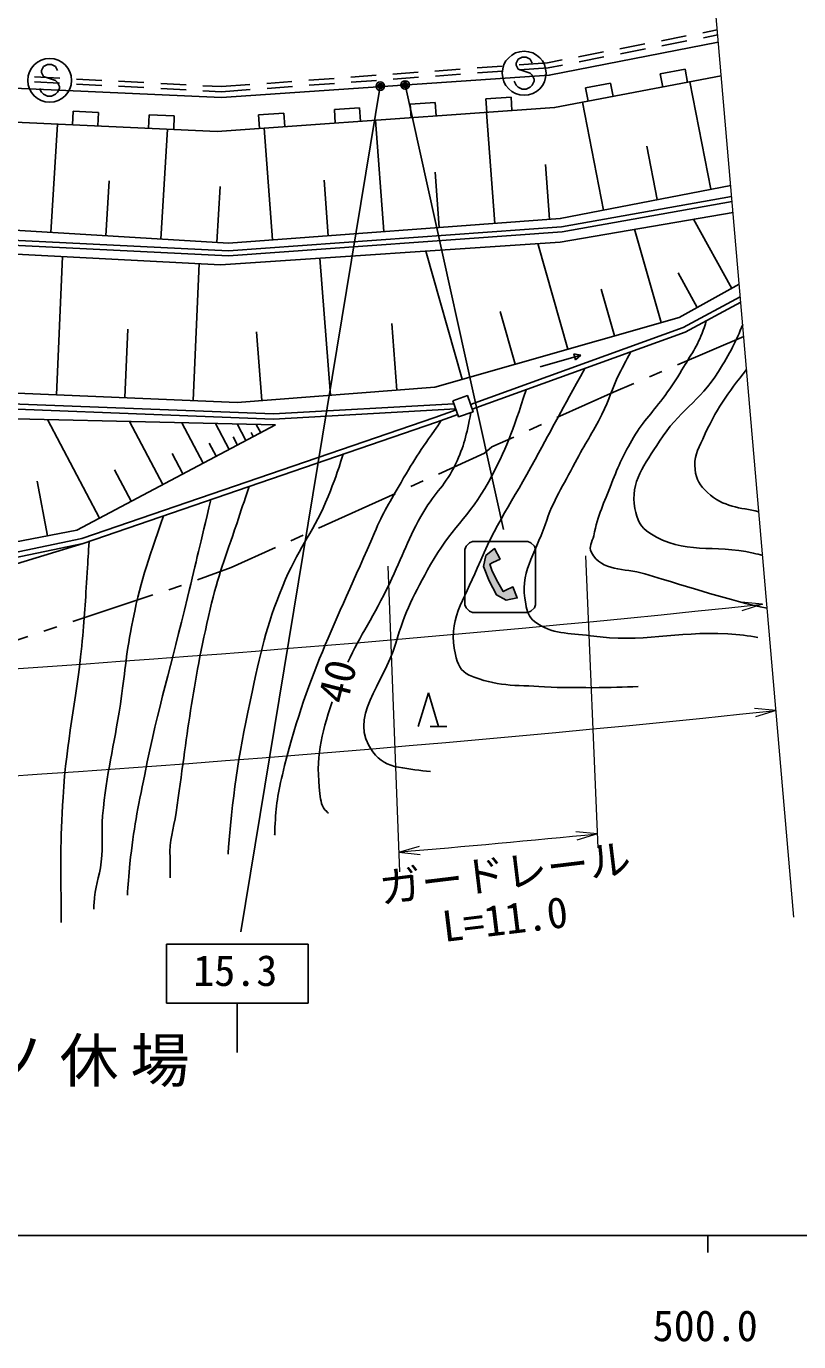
# Model space of a CAD drawing. Units: millimetres, scale not verified. Extents: x 40000 to 680000, y 20000 to 380000.
# Drawn here: x 527596 to 573385, y 198715 to 276646 of the extents above; entities that cross this region are included whole.
import ezdxf
from ezdxf.enums import TextEntityAlignment as Align

# ---------------------------------------------------------------- set-up
doc = ezdxf.new("R2010")
doc.units = ezdxf.units.MM
doc.header["$LTSCALE"] = 1000
doc.header["$PDMODE"] = 32
doc.header["$PDSIZE"] = 500
for name, color, linetype, lineweight in [('M-BGD', 7, 'Continuous', 25), ('M-BGD-HTXT', 7, 'Continuous', 13), ('M-BMK-ROW', 30, 'Continuous', 25), ('M-STR-HTXT', 7, 'Continuous', 13), ('M-STR-STRC', 7, 'Continuous', 25), ('M-TTL-BAND', 7, 'Continuous', 25)]:
    doc.layers.add(name, color=color, linetype=linetype, lineweight=lineweight)
doc.layers.add('M-BMK-HTXT', color=7, linetype='Continuous')
doc.styles.add('ＭＳ ゴシック', font='')
doc.styles.get('ＭＳ ゴシック').set_extended_font_data('MS Gothic')

msp = doc.modelspace()

# ---------------------------------------------------------------- hatches: boundary and pattern name
at = {"layer": 'M-STR-STRC'}
msp.add_hatch(color=256, dxfattribs=at).paths.add_polyline_path([(556049, 242649), (556698, 242777), (556447, 243428), (556021, 243234), (555870, 243151), (555546, 243711), (555219, 244370), (555082, 244788), (555261, 244888), (555686, 245084), (555356, 245700), (554836, 245290), (554695, 244649), (555038, 243784), (555471, 242960)])

# ---------------------------------------------------------------- linework, layer by layer
at = {"layer": 'M-BGD'}
for p, q in [((565245, 275792), (566717, 276077)), ((567699, 276267), (568556, 276433)), ((567732, 275968), (568582, 276132)), ((560336, 274842), (561808, 275127)), ((562790, 275317), (564263, 275602)), ((562823, 275018), (564296, 275303)), ((565277, 275493), (566750, 275778)), ((556811, 274363), (558497, 274487)), ((558497, 274487), (559354, 274653)), ((558536, 274189), (559387, 274353)), ((560368, 274543), (561841, 274828)), ((528078, 273652), (529576, 273574)), ((544344, 273449), (545840, 273559)), ((546837, 273632), (548333, 273742)), ((549331, 273815), (550827, 273925)), ((549352, 273516), (550848, 273625)), ((551824, 273998), (553320, 274107)), ((551845, 273698), (553341, 273808)), ((554317, 274180), (555813, 274290)), ((554339, 273881), (555835, 273991)), ((556832, 274064), (558536, 274189)), ((566649, 274112), (565176, 273832)), ((565176, 273832), (565325, 273046)), ((566798, 273326), (566649, 274112)), ((528076, 273352), (529574, 273273)), ((530573, 273221), (532071, 273142)), ((530575, 273521), (532073, 273443)), ((533069, 273090), (534567, 273011)), ((533072, 273390), (534569, 273311)), ((535566, 272959), (537064, 272880)), ((535568, 273259), (537066, 273180)), ((538063, 272828), (539170, 272769)), ((538065, 273128), (539167, 273070)), ((539167, 273070), (540853, 273194)), ((539170, 272769), (540875, 272894)), ((541851, 273267), (543347, 273376)), ((541872, 272967), (543368, 273077)), ((544365, 273150), (545861, 273260)), ((546859, 273333), (548355, 273443)), ((562228, 273272), (560755, 272993)), ((560755, 272993), (560904, 272207)), ((562377, 272487), (562228, 273272)), ((568172, 266994), (566935, 273352)), ((551843, 272132), (550346, 272027)), ((550346, 272027), (550403, 271229)), ((551899, 271334), (551843, 272132)), ((556332, 272449), (554835, 272343)), ((554835, 272343), (554892, 271545)), ((556388, 271651), (556332, 272449)), ((561815, 265757), (560572, 272144)), ((530379, 271610), (530342, 270811)), ((531877, 271541), (530379, 271610)), ((531840, 270742), (531877, 271541)), ((534874, 271404), (534837, 270605)), ((536372, 271335), (534874, 271404)), ((536336, 270536), (536372, 271335)), ((542865, 271499), (541369, 271394)), ((541369, 271394), (541425, 270596)), ((542921, 270701), (542865, 271499)), ((547354, 271816), (545858, 271710)), ((545858, 271710), (545914, 270912)), ((547410, 271018), (547354, 271816)), ((555367, 264970), (554879, 271544)), ((529055, 264432), (529442, 270852)), ((535569, 264040), (535961, 270553)), ((542195, 263993), (541704, 270615)), ((548793, 264482), (548304, 271081)), ((564994, 266376), (564375, 269554)), ((558611, 265211), (558371, 268455)), ((532312, 264236), (532508, 267492)), ((545494, 264238), (545249, 267537)), ((552080, 264726), (551836, 268013)), ((538883, 263840), (539083, 267155)), ((569419, 261120), (567156, 265216)), ((565227, 259092), (563652, 264619)), ((559700, 257518), (557916, 263778)), ((529388, 254817), (529733, 263007)), ((545621, 254793), (544995, 262912)), ((553439, 255734), (551275, 263333)), ((537497, 254476), (537838, 262585)), ((567371, 259989), (566240, 262037)), ((562463, 258305), (561676, 261068)), ((556569, 256626), (555678, 259756)), ((549560, 255097), (549256, 259035)), ((533442, 254647), (533613, 258701)), ((541562, 254480), (541249, 258540)), ((560049, 257246), (560462, 257172)), ((560155, 256886), (560049, 257246)), ((558063, 256467), (560462, 257172)), ((560462, 257172), (560155, 256886)), ((531946, 247515), (528863, 253342)), ((535685, 249494), (533707, 253232)), ((538084, 250763), (536814, 253162)), ((539623, 251577), (538808, 253116)), ((540610, 252100), (540088, 253087)), ((541052, 252334), (540922, 252581)), ((541494, 252568), (541233, 253061)), ((538853, 251170), (538446, 251940)), ((540117, 251839), (539855, 252332)), ((536884, 250128), (536250, 251328)), ((533816, 248504), (532826, 250374)), ((528860, 246465), (528241, 249702)), ((523159, 243621), (530977, 246009)), ((550834, 235162), (551434, 237162)), ((551434, 237162), (552034, 235162)), ((551534, 235162), (552534, 235162))]:
    msp.add_line(p, q, dxfattribs=at)
for points in [[(432731, 273886), (478855, 273159), (518491, 273353), (539174, 272438), (558602, 273747), (568620, 275697)], [(568792, 273704), (558910, 271828), (538903, 270418), (518785, 271342), (503284, 271291)], [(473942, 264166), (478861, 264086), (503129, 264267), (519119, 264352), (539585, 263349), (559320, 264767), (569409, 266567)], [(569352, 267224), (559254, 265259), (539576, 263798), (519057, 265034), (503166, 264825)], [(444778, 264343), (478860, 263786), (503131, 263967), (519112, 264052), (539589, 263049), (559357, 264469), (569435, 266267)], [(569492, 265614), (559243, 263867), (539115, 262518), (519017, 263565), (493741, 263236)], [(493858, 254602), (520040, 255211), (540093, 254367), (551808, 255270), (566299, 259397), (569859, 261364)], [(553935, 254237), (566534, 258798), (569923, 260627)], [(554034, 253954), (566657, 258523), (569951, 260301)], [(453012, 254161), (473089, 253784), (493801, 253844), (519917, 254237), (542249, 253380), (553050, 253988)], [(453018, 254461), (473092, 254084), (493798, 254144), (519921, 254537), (542246, 253680), (552946, 254282)], [(452805, 253457), (473467, 253058), (520084, 253542), (542378, 253035)], [(542378, 253035), (530584, 246794), (522059, 245164), (478295, 244399), (468668, 245573), (452805, 253457)], [(478342, 243862), (522192, 244487), (530897, 246299), (551808, 253467), (553072, 253925)], [(478346, 243562), (522225, 244187), (530977, 246009), (551908, 253184), (553172, 253642)]]:
    msp.add_lwpolyline(points, dxfattribs=at)
msp.add_lwpolyline([(552882, 254463), (553218, 253511), (554083, 253815), (553748, 254768)], close=True, dxfattribs=at)
for points, knots in [([(567900, 259194), (567834, 258935), (567798, 258856), (567724, 258642), (567379, 257657), (566983, 257191), (566465, 256285), (566115, 255672), (565867, 255360), (565461, 254782), (564762, 253787), (564208, 253340), (563595, 252288), (563002, 251271), (562719, 250667), (562290, 249569), (561823, 248374), (561497, 247715), (561232, 246459), (561152, 246080), (560904, 245814), (561094, 245476), (561750, 244314), (562985, 244579), (564265, 244203), (567087, 243374), (569244, 242629), (571519, 242168)], [0, 0, 0, 0, 1, 1, 1, 2, 2, 2, 3, 3, 3, 4, 4, 4, 5, 5, 5, 6, 6, 6, 7, 7, 7, 8, 8, 8, 9, 9, 9, 9]), ([(570066, 258977), (569676, 257999), (569317, 257290), (568628, 256186), (567511, 254395), (566251, 253855), (565133, 252065), (564253, 250657), (563384, 249705), (563679, 248071), (563797, 247414), (564003, 246970), (564565, 246611), (566619, 245299), (568315, 245975), (570692, 245435), (570882, 245392), (571068, 245346), (571249, 245297)], [0, 0, 0, 0, 1, 1, 1, 2, 2, 2, 3, 3, 3, 4, 4, 4, 5, 5, 5, 6, 6, 6, 6]), ([(570970, 240434), (570421, 240534), (569834, 240613), (569178, 240649), (566005, 240821), (564188, 240085), (561044, 240540), (559718, 240732), (558787, 240576), (557721, 241387), (557361, 241660), (557297, 241979), (557201, 242421), (556801, 244266), (557746, 245327), (558349, 247116), (558861, 248634), (559395, 249387), (560139, 250806), (560730, 251934), (561150, 252519), (561724, 253656), (562183, 254567), (562294, 255145), (562749, 256057), (563007, 256573), (563097, 256751), (563443, 257360)], [0, 0, 0, 0, 1, 1, 1, 2, 2, 2, 3, 3, 3, 4, 4, 4, 5, 5, 5, 6, 6, 6, 7, 7, 7, 8, 8, 8, 9, 9, 9, 9]), ([(563861, 237529), (563008, 237513), (562240, 237458), (561172, 237463), (560053, 237469), (559424, 237448), (558308, 237518), (556552, 237629), (555472, 237511), (553858, 238210), (553331, 238438), (553165, 238868), (553033, 239427), (552557, 241435), (553542, 242642), (554332, 244548), (555423, 247180), (556405, 248479), (557762, 250984), (558905, 253094), (559271, 253761), (560716, 256372)], [0, 0, 0, 0, 1, 1, 1, 2, 2, 2, 3, 3, 3, 4, 4, 4, 5, 5, 5, 6, 6, 6, 7, 7, 7, 7]), ([(570295, 256321), (569173, 254896), (568487, 253948), (567692, 252193), (567393, 251533), (567153, 251114), (567238, 250394), (567310, 249791), (567525, 249435), (567973, 249025), (568933, 248145), (569887, 248144), (571025, 247885)], [0, 0, 0, 0, 1, 1, 1, 2, 2, 2, 3, 3, 3, 4, 4, 4, 4]), ([(551551, 232500), (550955, 232548), (550331, 232628), (549665, 232748), (548982, 232871), (548557, 233104), (548140, 233659), (546597, 235711), (548787, 237623), (549497, 240090), (550048, 242005), (550593, 243013), (551559, 244756), (552690, 246794), (553876, 247591), (554992, 249638), (556098, 251665), (556390, 252550), (557227, 255110)], [0, 0, 0, 0, 1, 1, 1, 2, 2, 2, 3, 3, 3, 4, 4, 4, 5, 5, 5, 6, 6, 6, 6]), ([(542319, 228728), (542324, 228801), (542328, 228877), (542330, 228955), (542372, 230275), (542473, 231022), (542780, 232307), (544174, 238132), (545884, 241129), (548235, 246638), (548753, 247852), (549154, 248482), (549813, 249627), (550664, 251106), (551017, 251587), (552196, 253289)], [0, 0, 0, 0, 1, 1, 1, 2, 2, 2, 3, 3, 3, 4, 4, 4, 5, 5, 5, 5]), ([(553950, 253768), (553677, 252368), (553564, 251835), (553040, 250700), (552487, 249501), (551823, 249033), (551157, 247893), (550225, 246298), (549928, 245286), (549124, 243623), (548212, 241737), (547386, 240520), (546650, 238973)], [0, 0, 0, 0, 1, 1, 1, 2, 2, 2, 3, 3, 3, 4, 4, 4, 4]), ([(546376, 251288), (546010, 250104), (545869, 249756), (545488, 248795), (544694, 246791), (543824, 245864), (542969, 243885), (541906, 241420), (541568, 239924), (541003, 237300), (540230, 233710), (539894, 231664), (539590, 228004), (539578, 227865), (539567, 227730), (539556, 227599)], [0, 0, 0, 0, 1, 1, 1, 2, 2, 2, 3, 3, 3, 4, 4, 4, 5, 5, 5, 5]), ([(536125, 226197), (536139, 226586), (536140, 226982), (536118, 227388), (536062, 228443), (536328, 229023), (536478, 230070), (537155, 234789), (537419, 237464), (538494, 242108), (538962, 244125), (539416, 245205), (540068, 247169), (540363, 248057), (540469, 248379), (540818, 249382)], [0, 0, 0, 0, 1, 1, 1, 2, 2, 2, 3, 3, 3, 4, 4, 4, 5, 5, 5, 5]), ([(538538, 248601), (537887, 245869), (537703, 245101), (537152, 242806), (536169, 238709), (535445, 236452), (534615, 232320), (534203, 230274), (533959, 229124), (533742, 227048), (533666, 226318), (533614, 225734), (533587, 225160)], [0, 0, 0, 0, 1, 1, 1, 2, 2, 2, 3, 3, 3, 4, 4, 4, 4]), ([(535731, 247639), (534750, 244789), (534351, 243746), (533835, 241063), (533494, 239291), (533441, 238276), (533174, 236491), (532788, 233904), (532356, 232483), (532122, 229878), (532025, 228811), (532161, 228200), (532036, 227136), (531923, 226176), (531662, 225663), (531614, 224697), (531608, 224574), (531604, 224459), (531600, 224348)], [0, 0, 0, 0, 1, 1, 1, 2, 2, 2, 3, 3, 3, 4, 4, 4, 5, 5, 5, 6, 6, 6, 6]), ([(531320, 246126), (531280, 245413), (531257, 245058), (531208, 244287), (531100, 242584), (531053, 241628), (530882, 239930), (530529, 236421), (529998, 234489), (529773, 230970), (529605, 228333), (529644, 226848), (529666, 224206), (529667, 223981), (529669, 223766), (529672, 223560)], [0, 0, 0, 0, 1, 1, 1, 2, 2, 2, 3, 3, 3, 4, 4, 4, 5, 5, 5, 5]), ([(545723, 236629), (545064, 234630), (544727, 233320), (545007, 231184), (545064, 230744), (545074, 230415), (545405, 230119), (545440, 230088), (545474, 230059), (545509, 230031)], [0, 0, 0, 0, 1, 1, 1, 2, 2, 2, 3, 3, 3, 3])]:
    msp.add_open_spline(points, degree=3, knots=knots, dxfattribs=at)
at = {"layer": 'M-BGD-HTXT'}
msp.add_line((573102, 223861), (561723, 355449), dxfattribs=at)
at = {"layer": 'M-BMK-ROW'}
for p, q in [((566195, 256590), (570127, 258269)), ((564540, 255883), (565275, 256197)), ((559051, 253461), (562412, 254974)), ((562412, 254974), (563620, 255490)), ((557409, 252722), (558139, 253050)), ((554767, 251357), (555193, 251724)), ((555193, 251724), (556498, 252311)), ((552026, 250120), (554767, 251357)), ((550385, 249379), (551115, 249708)), ((544917, 246911), (549474, 248968)), ((543276, 246171), (544005, 246500)), ((539749, 244579), (542364, 245760)), ((537749, 243844), (539749, 244579)), ((536044, 243269), (536803, 243521)), ((530349, 241380), (535095, 242954)), ((528640, 240814), (529400, 241065)), ((522945, 238925), (527691, 240499))]:
    msp.add_line(p, q, dxfattribs=at)
at = {"layer": 'M-STR-HTXT'}
for p, q in [((560737, 245281), (561486, 227979)), ((549035, 244659), (549726, 226553)), ((571239, 242401), (569970, 242519)), ((571239, 242401), (570022, 242022)), ((572043, 236112), (570774, 236230)), ((572043, 236112), (570826, 235733)), ((561451, 228797), (560183, 228926)), ((561451, 228797), (560231, 228429)), ((549681, 227725), (550905, 228081)), ((549681, 227725), (550948, 227583))]:
    msp.add_line(p, q, dxfattribs=at)
for centre, start, end in [((448017, 1416051), 263.49548, 275.99355), ((448821, 1409762), 269.20518, 275.99355), ((448540, 1403484), 274.91659, 275.49041)]:
    msp.add_arc(centre, 1180101, start, end, dxfattribs=at)
at = {"layer": 'M-STR-STRC'}
for p, q in [((528860, 274389), (528624, 274271)), ((529096, 274389), (528860, 274389)), ((529333, 274271), (529096, 274389)), ((556756, 274695), (556638, 274459)), ((556638, 274459), (556638, 274341)), ((556638, 274341), (556756, 274104)), ((556993, 274813), (556756, 274695)), ((557229, 274813), (556993, 274813)), ((557465, 274695), (557229, 274813)), ((557583, 274459), (557465, 274695)), ((528624, 274271), (528505, 274035)), ((528505, 274035), (528505, 273916)), ((528505, 273916), (528624, 273680)), ((528624, 273680), (529333, 273444)), ((529451, 274035), (529333, 274271)), ((556756, 274104), (557465, 273868)), ((557465, 273868), (557583, 273750)), ((557583, 273750), (557702, 273513)), ((528505, 272735), (528387, 272971)), ((529333, 273444), (529451, 273326)), ((529451, 273326), (529569, 273089)), ((529569, 272971), (529451, 272735)), ((529569, 273089), (529569, 272971)), ((548579, 273102), (540322, 222992)), ((550054, 273171), (555889, 246836)), ((556638, 273159), (556520, 273395)), ((556756, 273041), (556638, 273159)), ((556993, 272922), (556756, 273041)), ((557229, 272922), (556993, 272922)), ((557465, 273041), (557229, 272922)), ((557583, 273159), (557465, 273041)), ((557702, 273395), (557583, 273159)), ((557702, 273513), (557702, 273395)), ((528624, 272616), (528505, 272735)), ((528860, 272498), (528624, 272616)), ((529096, 272498), (528860, 272498)), ((529333, 272616), (529096, 272498)), ((529451, 272735), (529333, 272616)), ((553592, 245654), (553669, 245838)), ((553592, 242377), (553592, 245654)), ((553669, 245838), (553869, 246039)), ((553869, 246039), (554054, 246115)), ((554054, 246115), (557331, 246115)), ((554836, 245290), (555356, 245700)), ((555356, 245700), (555686, 245084)), ((557331, 246115), (557515, 246039)), ((557716, 245838), (557515, 246039)), ((557792, 245654), (557716, 245838)), ((557792, 245654), (557792, 242377)), ((554695, 244649), (554836, 245290)), ((555082, 244788), (555261, 244888)), ((555219, 244370), (555082, 244788)), ((555686, 245084), (555261, 244888)), ((555038, 243784), (554695, 244649)), ((555219, 244370), (555546, 243711)), ((555038, 243784), (555471, 242960)), ((555546, 243711), (555870, 243151)), ((555870, 243151), (556021, 243234)), ((556447, 243428), (556021, 243234)), ((556698, 242777), (556447, 243428)), ((553669, 242192), (553592, 242377)), ((555471, 242960), (556049, 242649)), ((556049, 242649), (556698, 242777)), ((557716, 242192), (557792, 242377)), ((553869, 241992), (553669, 242192)), ((554054, 241915), (553869, 241992)), ((557331, 241915), (554054, 241915)), ((557331, 241915), (557515, 241992)), ((557515, 241992), (557716, 242192)), ((535903, 222276), (544303, 222276)), ((535903, 218776), (535903, 222276)), ((544303, 218776), (544303, 222276)), ((544303, 218776), (535903, 218776)), ((540103, 218776), (540103, 215845))]:
    msp.add_line(p, q, dxfattribs=at)
msp.add_lwpolyline([(556049, 242649), (556698, 242777), (556447, 243428), (556021, 243234), (555870, 243151), (555546, 243711), (555219, 244370), (555082, 244788), (555261, 244888), (555686, 245084), (555356, 245700), (554836, 245290), (554695, 244649), (555038, 243784), (555471, 242960)], close=True, dxfattribs=at)
for centre, radius in [((557111, 273868), 1300), ((528978, 273444), 1300), ((548579, 273102), 150), ((548579, 273102), 120), ((548579, 273102), 90), ((548579, 273102), 60), ((548579, 273102), 30), ((550054, 273171), 150), ((550054, 273171), 120), ((550054, 273171), 90), ((550054, 273171), 60), ((550054, 273171), 30)]:
    msp.add_circle(centre, radius, dxfattribs=at)
for p in [(548579, 273102), (550054, 273171)]:
    msp.add_point(p, dxfattribs=at)
at = {"layer": 'M-TTL-BAND'}
for p, q in [((40000, 205000), (579000, 205000)), ((568000, 205000), (568000, 204000))]:
    msp.add_line(p, q, dxfattribs=at)

# ---------------------------------------------------------------- texts
at = {"layer": 'M-BGD', "style": 'ＭＳ ゴシック'}
msp.add_text('40', height=1833, rotation=75.734, dxfattribs=at).set_placement((547136, 236270), align=Align.BOTTOM_LEFT)
at = {"layer": 'M-BMK-HTXT', "insert": (527471, 213803), "char_height": 2566, "attachment_point": 8, "style": 'ＭＳ ゴシック'}
msp.add_mtext('\\T1.2;字一ノ休場', dxfattribs=at)
at = {"layer": 'M-STR-HTXT', "style": 'ＭＳ ゴシック'}
for s, p in [('ガードレール', (556148, 225037)), ('L=11.0', (556148, 222300))]:
    msp.add_text(s, height=1833, rotation=6.935, dxfattribs=at).set_placement(p, align=Align.BOTTOM_CENTER)
at = {"layer": 'M-STR-STRC', "style": 'ＭＳ ゴシック'}
msp.add_text('15.3', height=1833, dxfattribs=at).set_placement((537490, 219240), align=Align.BOTTOM_LEFT)
at = {"layer": 'M-TTL-BAND', "style": 'ＭＳ ゴシック'}
msp.add_text('500.0', height=1833, dxfattribs=at).set_placement((567844, 198195), align=Align.BOTTOM_CENTER)

doc.saveas('drawing.dxf')
